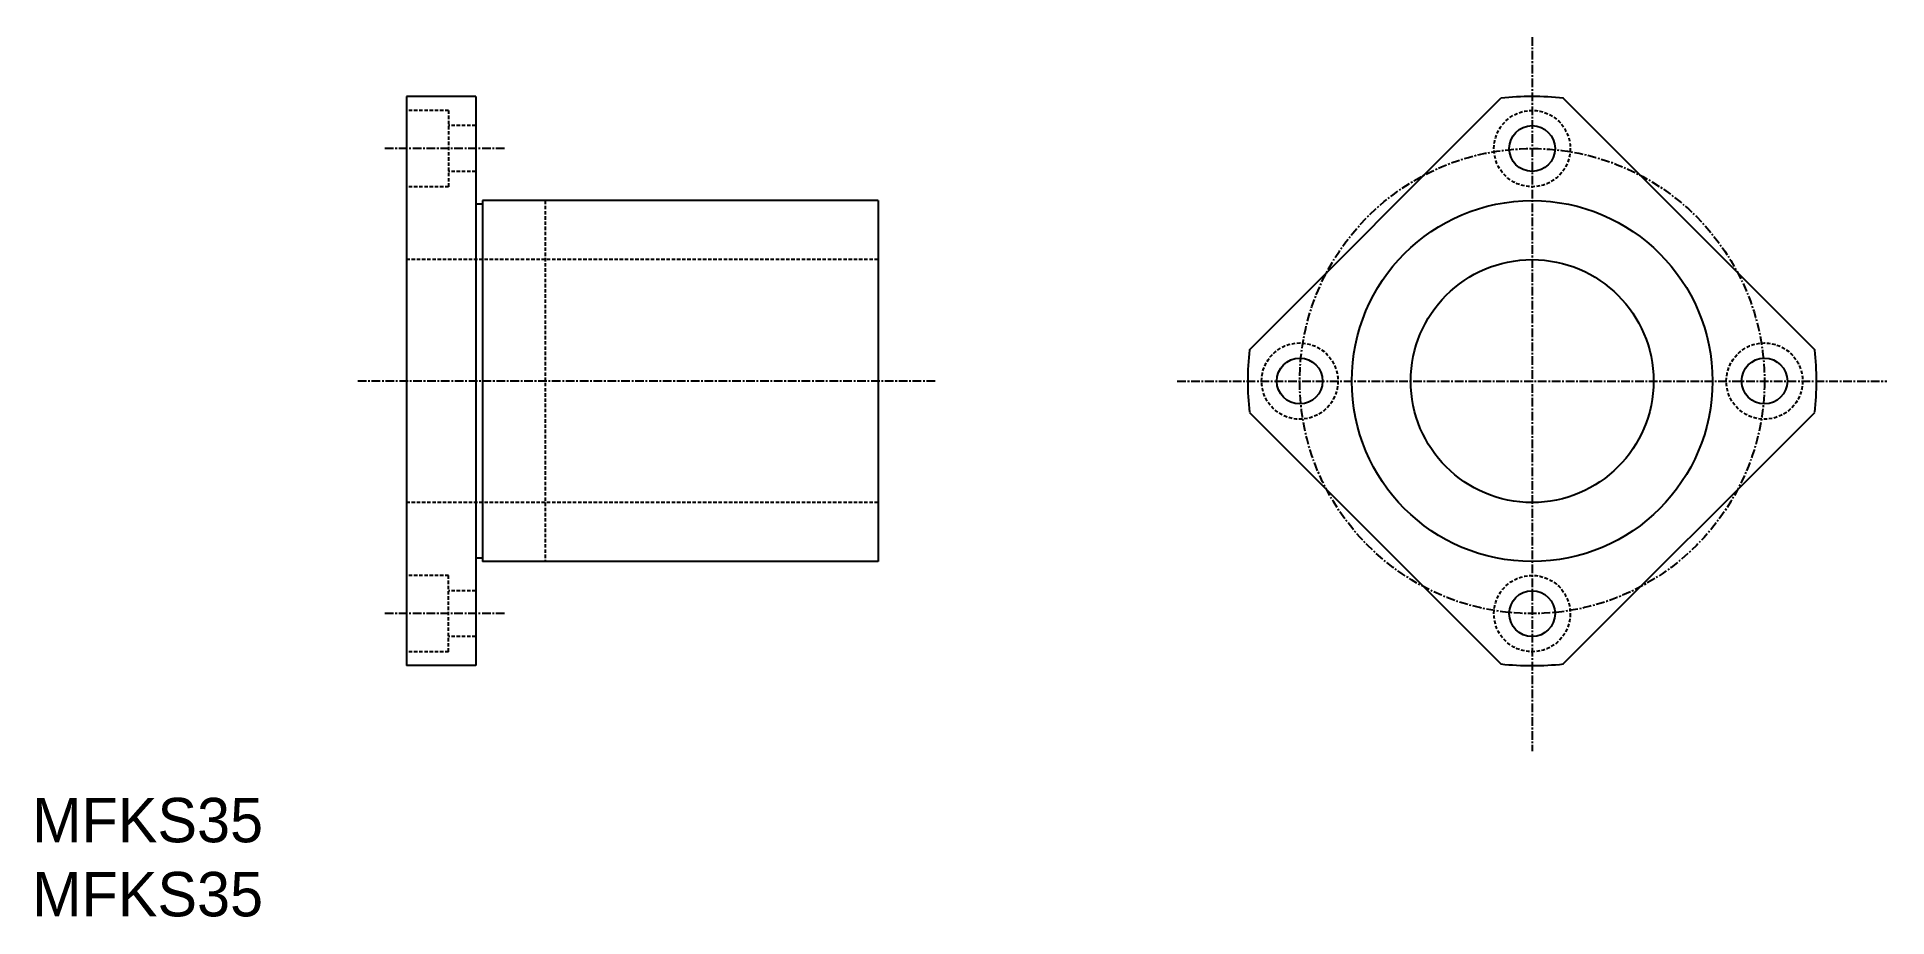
# Model space of a CAD drawing. Extents: x 63 to 330, y 18 to 144.
import ezdxf

# ---------------------------------------------------------------- set-up
doc = ezdxf.new("R2010")
doc.units = 0
doc.linetypes.add('CENTER', pattern=[2, 1.25, -0.25, 0.25, -0.25])
doc.linetypes.add('DASHED', pattern=[0.75, 0.5, -0.25])
doc.layers.get('0').update_dxf_attribs({"linetype": 'CONTINUOUS'})
doc.layers.add('CENTER', color=1, linetype='CENTER')

msp = doc.modelspace()

# ---------------------------------------------------------------- linework, layer by layer
at = {"color": 7, "linetype": 'CONTINUOUS'}
for p, q in [((116.45, 135.89), (116.45, 53.89)), ((126.45, 135.89), (116.45, 135.89)), ((126.45, 135.89), (126.45, 53.89)), ((238, 99.39), (274.25, 135.64)), ((283.25, 135.64), (319.5, 99.39)), ((127.45, 120.39), (126.45, 120.39)), ((127.45, 120.89), (127.45, 68.89)), ((184.45, 120.89), (127.45, 120.89)), ((184.45, 120.89), (184.45, 68.89)), ((238, 90.38), (274.25, 54.13)), ((283.25, 54.13), (319.5, 90.38)), ((127.45, 69.39), (126.45, 69.39)), ((184.45, 68.89), (127.45, 68.89)), ((126.45, 53.89), (116.45, 53.89))]:
    msp.add_line(p, q, dxfattribs=at)
at = {"color": 3, "linetype": 'DASHED'}
for p, q in [((122.55, 133.89), (116.45, 133.89)), ((122.55, 133.89), (122.55, 122.89)), ((126.45, 131.69), (122.55, 131.69)), ((122.55, 122.89), (116.45, 122.89)), ((126.45, 125.09), (122.55, 125.09)), ((136.45, 120.89), (136.45, 68.89)), ((184.45, 112.39), (116.45, 112.39)), ((184.45, 77.39), (116.45, 77.39)), ((122.55, 66.89), (116.45, 66.89)), ((122.55, 55.89), (122.55, 66.89)), ((126.45, 64.69), (122.55, 64.69)), ((126.45, 58.09), (122.55, 58.09)), ((122.55, 55.89), (116.45, 55.89))]:
    msp.add_line(p, q, dxfattribs=at)
for centre in [(278.75, 128.39), (245.25, 94.89), (312.25, 94.89), (278.75, 61.39)]:
    msp.add_circle(centre, 5.5, dxfattribs=at)
at = {"color": 7, "linetype": 'CONTINUOUS'}
for centre, radius in [((278.75, 128.39), 3.3), ((278.75, 94.89), 26), ((278.75, 94.89), 17.5), ((245.25, 94.89), 3.3), ((312.25, 94.89), 3.3), ((278.75, 61.39), 3.3)]:
    msp.add_circle(centre, radius, dxfattribs=at)
for start, end in [(83.6947, 96.3053), (173.6947, 186.3053), (353.6947, 6.3053), (263.6947, 276.3053)]:
    msp.add_arc((278.75, 94.89), 41, start, end, dxfattribs=at)
at = {"layer": 'CENTER', "color": 1, "linetype": 'CENTER'}
for p, q in [((278.75, 144.46), (278.75, 41.56)), ((130.61, 128.39), (113.21, 128.39)), ((192.69, 94.89), (109.28, 94.89)), ((227.59, 94.89), (329.91, 94.89)), ((130.61, 61.39), (113.21, 61.39))]:
    msp.add_line(p, q, dxfattribs=at)
msp.add_circle((278.75, 94.89), 33.5, dxfattribs=at)

# ---------------------------------------------------------------- texts
at = {"color": 7, "linetype": 'CONTINUOUS'}
for p in [(62.5, 28.44), (62.5, 17.77)]:
    msp.add_text('MFKS35', height=6.4, dxfattribs=at).set_placement(p)

doc.saveas('drawing.dxf')
